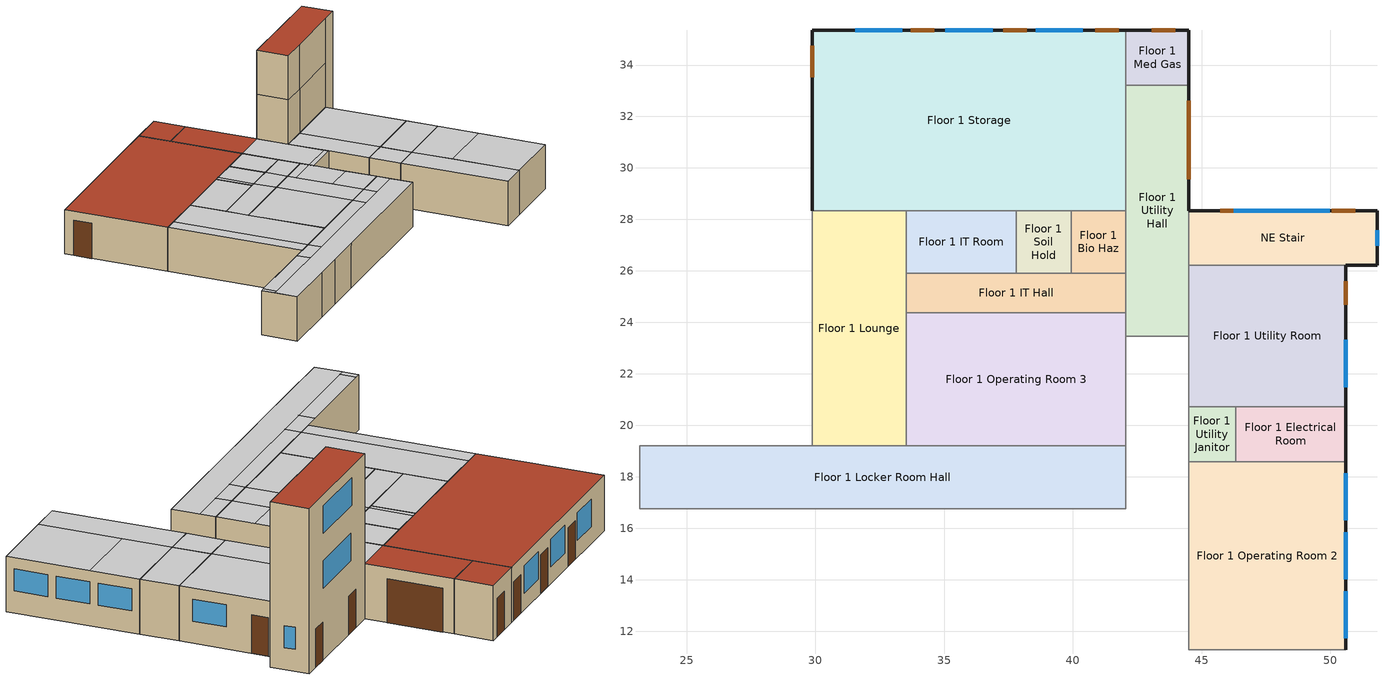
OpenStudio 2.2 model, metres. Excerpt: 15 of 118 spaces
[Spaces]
Floor 1 IT Hall
 floor ground: 42.06,25.91 42.06,24.38 33.53,24.38 33.53,25.91 z0
 wall to Floor 1 Utility Hall: 42.06,24.38 42.06,25.91 z0:3.05
 wall to Floor 1 IT Room: 37.8,25.91 33.53,25.91 z0:3.05
 wall to Floor 1 Operating Room 3: 33.53,24.38 42.06,24.38 z0:3.05
 wall to Floor 1 Soil Hold: 39.93,25.91 37.8,25.91 z0:3.05
 wall to Floor 1 Lounge: 33.53,25.91 33.53,24.38 z0:3.05
 wall to Floor 1 Bio Haz: 42.06,25.91 39.93,25.91 z0:3.05
 ceiling to Floor 2 Exam Hall 4: 39.93,24.38 39.93,25.91 38.1,25.91 38.1,24.38 z3.05
 ceiling to Floor 2 Exam 6: 42.06,24.38 42.06,25.91 39.93,25.91 39.93,24.38 z3.05
 ceiling to Floor 2 Exam 7: 38.1,24.38 38.1,25.91 33.53,25.91 33.53,24.38 z3.05
Floor 1 Utility Room
 floor ground: 50.6,26.21 50.6,20.73 44.5,20.73 44.5,26.21 z0
 wall outside: 50.6,20.73 50.6,26.21 z0:3.05
 wall to Floor 1 Electrical Room: 46.33,20.73 50.6,20.73 z0:3.05
 wall to Floor 1 Sterile Hall: 44.5,23.47 44.5,20.73 z0:3.05
 wall to NE Stair: 50.6,26.21 44.5,26.21 z0:3.05
 wall to Floor 1 Utility Janitor: 44.5,20.73 46.33,20.73 z0:3.05
 wall to Floor 1 Utility Hall: 44.5,26.21 44.5,23.47 z0:3.05
 window: 50.6,21.49 50.6,23.32 z1.22:2.44
 door: 50.6,24.69 50.6,25.6 z0:2.13
 ceiling to Floor 2 Exam 5: 50.6,20.73 50.6,26.21 46.33,26.21 46.33,20.73 z3.05
 ceiling to Floor 2 Office Hall: 46.33,20.73 46.33,26.21 44.5,26.21 44.5,20.73 z3.05
NE Stair
 floor ground: 51.82,28.35 51.82,26.21 44.5,26.21 44.5,28.35 z0
 wall outside: 50.6,26.21 51.82,26.21 51.82,28.35 44.5,28.35 z0:9.14
 wall to Floor 2 Exam 6: 44.5,28.35 44.5,26.21 z3.05:6.1
 wall to Floor 3 Mechanical: 46.33,26.21 50.6,26.21 z6.1:9.14
 wall to Floor 3 Mechanical Hall: 44.5,26.21 46.33,26.21 z6.1:9.14
 wall to Floor 3 Lounge: 44.5,28.35 44.5,26.21 z6.1:9.14
 wall to Floor 2 Office Hall: 44.5,26.21 46.33,26.21 z3.05:6.1
 wall to Floor 2 Exam 5: 46.33,26.21 50.6,26.21 z3.05:6.1
 wall to Floor 1 Utility Hall: 44.5,28.35 44.5,26.21 z0:3.05
 window: 49.99,28.35 46.33,28.35 z3.96:5.49; 49.99,28.35 46.24,28.35 z7.01:8.53; 51.82,26.97 51.82,27.58 z1.22:2.44
 door: 46.63,28.35 45.72,28.35 / 50.96,28.35 50.05,28.35 z0:2.13
 roof outside: 51.82,26.21 51.82,28.35 44.5,28.35 44.5,26.21 z9.14
Floor 1 Utility Janitor
 floor ground: 46.33,20.73 46.33,18.59 44.5,18.59 44.5,20.73 z0
 wall to Floor 1 Electrical Room: 46.33,18.59 46.33,20.73 z0:3.05
 wall to Floor 1 Operating Room 2: 44.5,18.59 46.33,18.59 z0:3.05
 wall to Floor 1 Sterile Hall: 44.5,20.73 44.5,18.59 z0:3.05
 ceiling to Floor 2 Office Hall: 46.33,18.59 46.33,20.73 44.5,20.73 44.5,18.59 z3.05
Floor 1 Locker Room Hall
 floor ground: 42.06,19.2 42.06,16.76 23.16,16.76 23.16,19.2 z0
 wall to Floor 1 Pre-Op Room 2: 23.16,16.76 27.13,16.76 z0:3.05
 wall to Floor 1 Sterile Storage: 32,16.76 42.06,16.76 z0:3.05
 wall to Floor 1 Nourishment: 27.13,16.76 29.26,16.76 z0:3.05
 wall to Floor 1 Pre-Op Hall: 23.16,19.2 23.16,16.76 z0:3.05
 wall to Floor 1 Sterile Hall: 42.06,16.76 42.06,19.2 z0:3.05
 wall to Floor 1 Lounge: 33.53,19.2 29.87,19.2 z0:3.05
 wall to Floor 1 Operating Room 3: 42.06,19.2 33.53,19.2 z0:3.05
 wall to Floor 1 Nurse Janitor: 29.26,16.76 32,16.76 z0:3.05
 wall to Floor 1 Locker Room: 29.87,19.2 23.16,19.2 z0:3.05
 ceiling to Floor 2 Work Hall: 42.06,16.76 42.06,18.29 23.16,18.29 23.16,16.76 z3.05
 ceiling to Floor 2 Exam Hall 6: 23.47,18.29 23.47,19.2 23.16,19.2 23.16,18.29 z3.05
 ceiling to Floor 2 Nurse Station 2: 28.96,18.29 28.96,19.2 23.47,19.2 23.47,18.29 z3.05
 ceiling to Floor 2 Nurse Station 1: 42.06,18.29 42.06,19.2 39.93,19.2 39.93,18.29 z3.05
 ceiling to Floor 2 Exam 7: 38.1,18.29 38.1,19.2 30.78,19.2 30.78,18.29 z3.05
 ceiling to Floor 2 Exam Hall 5: 30.78,18.29 30.78,19.2 28.96,19.2 28.96,18.29 z3.05
 ceiling to Floor 2 Exam Hall 4: 39.93,18.29 39.93,19.2 38.1,19.2 38.1,18.29 z3.05
Floor 1 Electrical Room
 floor ground: 50.6,20.73 50.6,18.59 46.33,18.59 46.33,20.73 z0
 wall outside: 50.6,18.59 50.6,20.73 z0:3.05
 wall to Floor 1 Operating Room 2: 46.33,18.59 50.6,18.59 z0:3.05
 ceiling to Floor 2 Exam 5: 50.6,18.59 50.6,20.73 46.33,20.73 46.33,18.59 z3.05
Floor 1 Operating Room 3
 floor ground: 42.06,24.38 42.06,19.2 33.53,19.2 33.53,24.38 z0
 wall to Floor 1 Lounge: 33.53,24.38 33.53,19.2 z0:3.05
 wall to Floor 1 Utility Hall: 42.06,23.47 42.06,24.38 z0:3.05
 wall to Floor 1 Sterile Hall: 42.06,19.2 42.06,23.47 z0:3.05
 ceiling to Floor 2 Exam 7: 38.1,19.2 38.1,24.38 33.53,24.38 33.53,19.2 z3.05
 ceiling to Floor 2 Storage 2: 42.06,21.34 42.06,23.77 39.93,23.77 39.93,21.34 z3.05
 ceiling to Floor 2 Exam Hall 4: 39.93,19.2 39.93,24.38 38.1,24.38 38.1,19.2 z3.05
 ceiling to Floor 2 Nurse Station 1: 42.06,19.2 42.06,21.34 39.93,21.34 39.93,19.2 z3.05
 ceiling to Floor 2 Exam 6: 42.06,23.77 42.06,24.38 39.93,24.38 39.93,23.77 z3.05
Floor 1 Lounge
 floor ground: 33.53,28.35 33.53,19.2 29.87,19.2 29.87,28.35 z0
 wall to Floor 1 Storage: 33.53,28.35 29.87,28.35 z0:3.05
 wall to Floor 1 IT Room: 33.53,25.91 33.53,28.35 z0:3.05
 wall to Floor 1 Locker Room: 29.87,28.35 29.87,19.2 z0:3.05
 ceiling to Floor 2 Exam Hall 5: 30.78,19.2 30.78,28.35 29.87,28.35 29.87,19.2 z3.05
 ceiling to Floor 2 Exam 7: 33.53,19.2 33.53,28.35 30.78,28.35 30.78,19.2 z3.05
Floor 1 Storage
 floor ground: 42.06,35.36 42.06,28.35 29.87,28.35 29.87,35.36 z0
 wall outside: 42.06,35.36 29.87,35.36 29.87,28.35 z0:3.05
 wall to Floor 1 Soil Hold: 37.8,28.35 39.93,28.35 z0:3.05
 wall to Floor 1 Med Gas: 42.06,33.22 42.06,35.36 z0:3.05
 wall to Floor 1 Bio Haz: 39.93,28.35 42.06,28.35 z0:3.05
 wall to Floor 1 IT Room: 33.53,28.35 37.8,28.35 z0:3.05
 wall to Floor 1 Utility Hall: 42.06,28.35 42.06,33.22 z0:3.05
 window: 40.39,35.36 38.56,35.36 / 33.38,35.36 31.55,35.36 / 36.88,35.36 35.05,35.36 z0.91:2.44
 door: 29.87,34.75 29.87,33.53 z0:2.44; 41.78,35.36 40.87,35.36 / 38.2,35.36 37.29,35.36 / 34.61,35.36 33.69,35.36 z0:2.13
 roof outside: 42.06,28.35 42.06,35.36 29.87,35.36 29.87,28.35 z3.05
Floor 1 Soil Hold
 floor ground: 39.93,28.35 39.93,25.91 37.8,25.91 37.8,28.35 z0
 wall to Floor 1 IT Room: 37.8,28.35 37.8,25.91 z0:3.05
 wall to Floor 1 Bio Haz: 39.93,25.91 39.93,28.35 z0:3.05
 ceiling to Floor 2 Exam Hall 4: 39.93,25.91 39.93,28.35 38.1,28.35 38.1,25.91 z3.05
 ceiling to Floor 2 Exam 7: 38.1,25.91 38.1,28.35 37.8,28.35 37.8,25.91 z3.05
Floor 1 Bio Haz
 floor ground: 42.06,28.35 42.06,25.91 39.93,25.91 39.93,28.35 z0
 wall to Floor 1 Utility Hall: 42.06,25.91 42.06,28.35 z0:3.05
 ceiling to Floor 2 Exam 6: 42.06,25.91 42.06,28.35 39.93,28.35 39.93,25.91 z3.05
Floor 1 Med Gas
 floor ground: 44.5,35.36 44.5,33.22 42.06,33.22 42.06,35.36 z0
 wall outside: 44.5,33.22 44.5,35.36 42.06,35.36 z0:3.05
 wall to Floor 1 Utility Hall: 42.06,33.22 44.5,33.22 z0:3.05
 door: 43.97,35.36 43.06,35.36 z0:2.13
 roof outside: 44.5,33.22 44.5,35.36 42.06,35.36 42.06,33.22 z3.05
Floor 1 Operating Room 2
 floor ground: 50.6,18.59 50.6,11.28 44.5,11.28 44.5,18.59 z0
 wall outside: 50.6,11.28 50.6,18.59 z0:3.05
 wall to Floor 1 Sterile Hall: 44.5,18.59 44.5,11.28 z0:3.05
 wall to Floor 1 Scrub: 44.5,11.28 46.33,11.28 z0:3.05
 wall to Floor 1 Sub-Sterile: 46.33,11.28 50.6,11.28 z0:3.05
 window: 50.6,16.31 50.6,18.14 / 50.6,11.73 50.6,13.56 / 50.6,14.02 50.6,15.85 z1.22:2.44
 ceiling to Floor 2 Utility: 50.6,15.85 50.6,18.59 46.33,18.59 46.33,15.85 z3.05
 ceiling to Floor 2 Office: 50.6,11.28 50.6,15.85 46.33,15.85 46.33,11.28 z3.05
 ceiling to Floor 2 Office Hall: 46.33,11.28 46.33,18.59 44.5,18.59 44.5,11.28 z3.05
Floor 1 Utility Hall
 floor ground: 44.5,33.22 44.5,23.47 42.06,23.47 42.06,33.22 z0
 wall outside: 44.5,28.35 44.5,33.22 z0:3.05
 wall to Floor 1 Sterile Hall: 42.06,23.47 44.5,23.47 z0:3.05
 door: 44.5,29.57 44.5,32.61 z0:2.44
 ceiling to Floor 2 Storage 2: 44.5,23.47 44.5,23.77 42.06,23.77 42.06,23.47 z3.05
 ceiling to Floor 2 Exam 6: 44.5,23.77 44.5,28.35 42.06,28.35 42.06,23.77 z3.05
 roof outside: 44.5,28.35 44.5,33.22 42.06,33.22 42.06,28.35 z3.05
Floor 1 IT Room
 floor ground: 37.8,28.35 37.8,25.91 33.53,25.91 33.53,28.35 z0
 ceiling to Floor 2 Exam 7: 37.8,25.91 37.8,28.35 33.53,28.35 33.53,25.91 z3.05
[Site]
Baltimore Blt Washngtn IntL_MD_USA Design_Conditions: Latitude {deg}=39.17; Longitude {deg}=-76.68; Time Zone {hr}=-5; Elevation {m}=45; Terrain=City
[Building]
DOE Prototype Outpatient: North Axis {deg}=0; Standards Number of Stories=3; Standards Number of Above Ground Stories=3; Standards Building Type=Outpatient
[Space] Building Story=Building Story 1; Part of Total Floor Area=Yes
Name | Space Type | Thermal Zone
Floor 1 Utility Room | Outpatient Janitor | TZ-Floor 1 Utility Room
Floor 1 IT Hall | Outpatient Hall | TZ-Floor 1 IT Hall
NE Stair | Outpatient Stair | TZ-NE Stair
Floor 1 Utility Janitor | Outpatient Janitor | TZ-Floor 1 Utility Janitor
Floor 1 Locker Room Hall | Outpatient Hall | TZ-Floor 1 Locker Room Hall
Floor 1 Electrical Room | Outpatient Elec/MechRoom | TZ-Floor 1 Electrical Room
Floor 1 Storage | Outpatient Janitor | TZ-Floor 1 Storage
Floor 1 Operating Room 3 | Outpatient OR | TZ-Floor 1 Operating Room 3
Floor 1 Operating Room 2 | Outpatient OR | TZ-Floor 1 Operating Room 2
Floor 1 Lounge | Outpatient Lounge | TZ-Floor 1 Lounge
Floor 1 Soil Hold | Outpatient Soil Work | TZ-Floor 1 Soil Hold
Floor 1 Bio Haz | Outpatient BioHazard | TZ-Floor 1 Bio Haz
Floor 1 Utility Hall | Outpatient Hall_infil | TZ-Floor 1 Utility Hall
Floor 1 IT Room | Outpatient IT_Room | TZ-Floor 1 IT Room
Floor 1 Med Gas | Outpatient MedGas | TZ-Floor 1 Med Gas
[BuildingStory]
Building Story 1: Nominal Z Coordinate {m}=0
[ThermalZone] Use Ideal Air Loads=No
TZ-NE Stair; TZ-Floor 1 Utility Janitor; TZ-Floor 1 Bio Haz; TZ-Floor 1 Operating Room 3; TZ-Floor 1 Electrical Room; TZ-Floor 1 IT Hall; TZ-Floor 1 Soil Hold; TZ-Floor 1 Utility Hall; TZ-Floor 1 Utility Room; TZ-Floor 1 Locker Room Hall; TZ-Floor 1 Lounge; TZ-Floor 1 Med Gas; TZ-Floor 1 IT Room; TZ-Floor 1 Storage; TZ-Floor 1 Operating Room 2
[SpaceType] Standards Building Type=Outpatient
Name | Standards Space Type
Outpatient BioHazard | BioHazard
Outpatient Elec/MechRoom | Elec/MechRoom
Outpatient Hall | Hall
Outpatient Hall_infil | Hall_infil
Outpatient IT_Room | IT_Room
Outpatient Janitor | Janitor
Outpatient Lounge | Lounge
Outpatient MedGas | MedGas
Outpatient OR | OR
Outpatient Soil Work | Soil Work
Outpatient Stair | Stair
